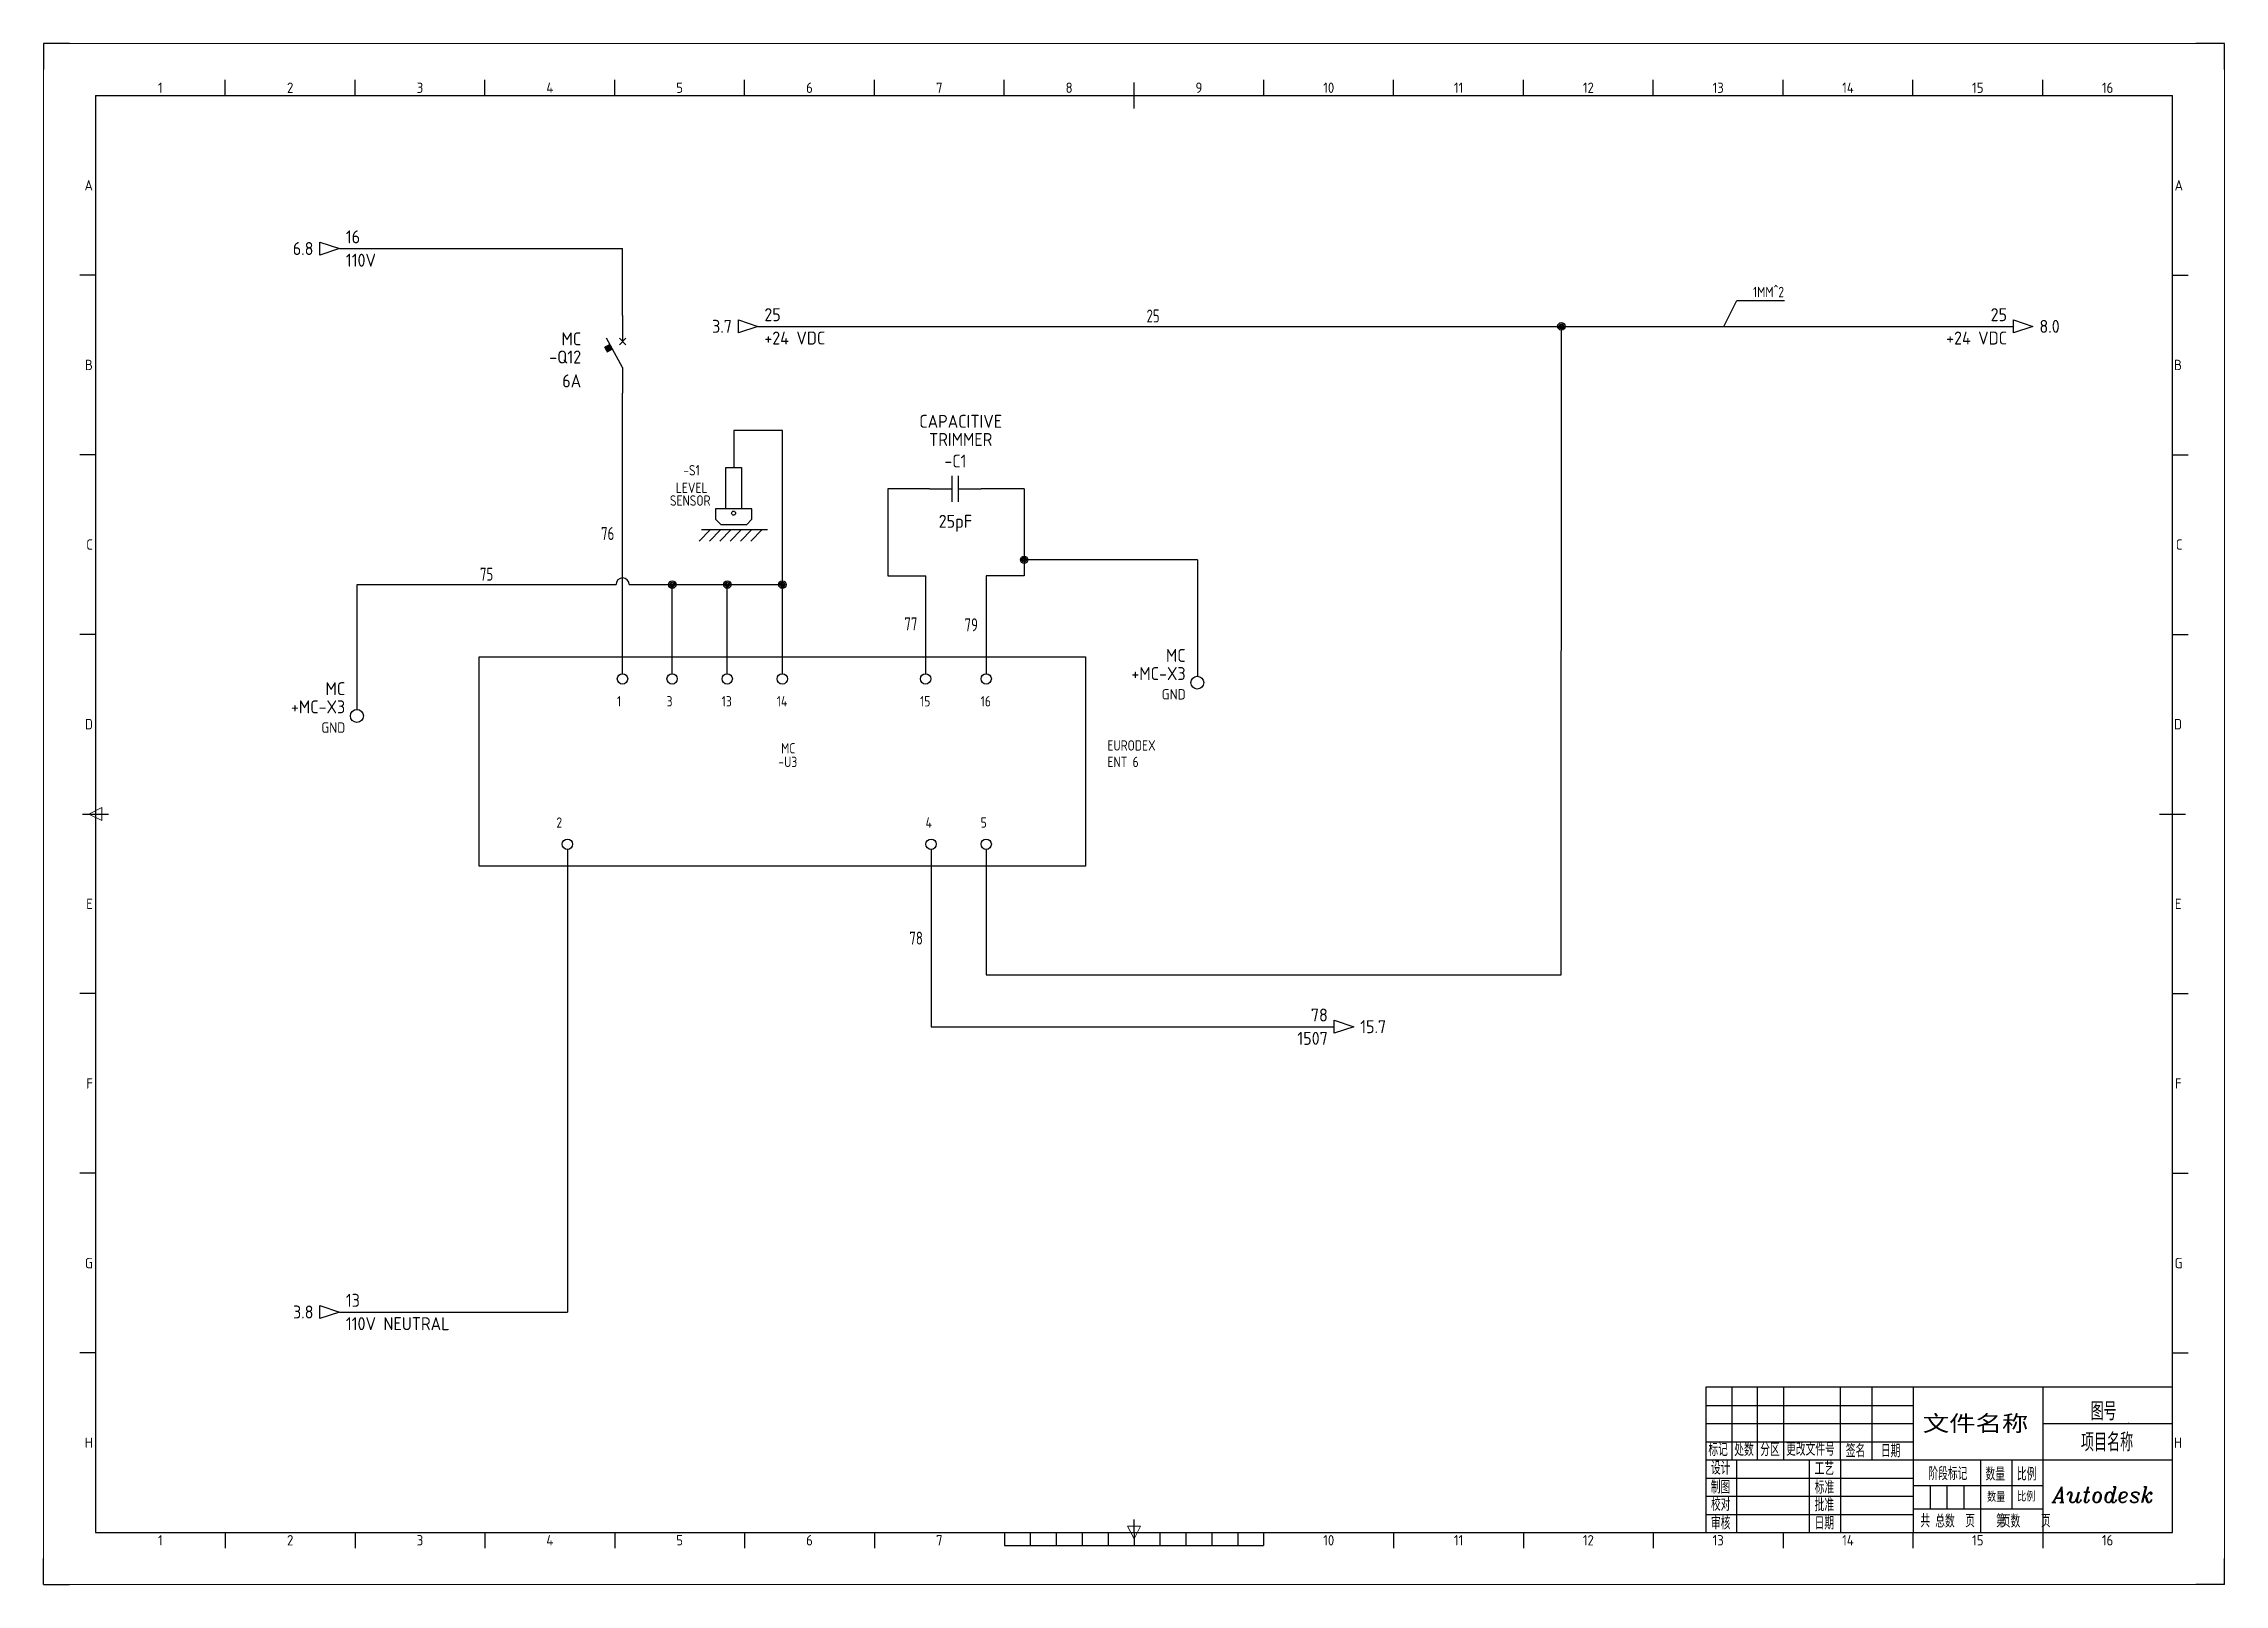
# Model space of a CAD drawing. Header units: millimetres. Extents: x 0 to 841, y 0 to 594.
import ezdxf
from ezdxf.enums import TextEntityAlignment as Align

# ---------------------------------------------------------------- set-up
doc = ezdxf.new("R2010")
doc.units = ezdxf.units.MM
doc.header["$LTSCALE"] = 12
for name, color, linetype in [('AE_BOR', 1, 'Continuous'), ('BLU_1.0mm^2', 5, 'Continuous'), ('DESC', 150, 'Continuous'), ('GRN_2.5mm^2', 3, 'Continuous'), ('LOC', 8, 'Continuous'), ('MISC', 7, 'Continuous'), ('RED_1.0mm^2', 1, 'Continuous'), ('RED_2.5mm^2', 1, 'Continuous'), ('SYMS', 7, 'Continuous'), ('TAGS', 150, 'Continuous'), ('TERMS', 123, 'Continuous'), ('WIRENO', 72, 'Continuous'), ('WIREREF', 52, 'Continuous'), ('WIREREF_DEST', 52, 'Continuous'), ('XREF', 7, 'Continuous'), ('图框_外框线', 7, 'Continuous'), ('图框_标题栏属性', 1, 'Continuous'), ('图框_标题栏文字', 6, 'Continuous')]:
    doc.layers.add(name, color=color, linetype=linetype)
doc.styles.get("Standard").update_dxf_attribs({"font": 'txt.shx', "bigfont": 'gbcbig.shx'})
doc.styles.add('WD', font='romans.shx', dxfattribs={"bigfont": 'gbcbig.shx'})
doc.styles.add('WD_IEC', font='isocp2.shx', dxfattribs={"width": 0.9, "height": 4, "bigfont": 'gbcbig.shx'})
doc.styles.add('工程字', font='gbenor.shx', dxfattribs={"bigfont": 'gbcbig.shx'})
doc.dimstyles.get("Standard").update_dxf_attribs({"dimtxt": 0.18, "dimasz": 0.18, "dimexe": 0.18, "dimexo": 0.0625, "dimgap": 0.09, "dimtad": 0, "dimtih": 1, "dimtoh": 1, "dimzin": 0, "dimdsep": 46, "dimtxsty": 'WD_IEC', "dimcen": 0.09, "dimadec": 0, "dimazin": 0, "dimtfac": 1, "dimtofl": 0, "dimtmove": 2, "dimatfit": 3, "dimfxl": 1, "dimtolj": 1, "dimtzin": 0, "dimarcsym": 0})

# ---------------------------------------------------------------- blocks, each defined once
blk = doc.blocks.new('gb_a1')
for p, q in [((20, 574), (20, 20)), ((20, 574), (821, 574)), ((821, 20), (821, 574)), ((20, 20), (821, 20))]:
    blk.add_line(p, q)
at = {"layer": 'AE_BOR', "lineweight": 30}
for p, q in [((10, 594), (0, 594)), ((0, 594), (0, 584)), ((841, 594), (830, 594)), ((841, 584), (841, 594)), ((0, 0), (0, 10)), ((841, 0), (841, 10)), ((0, 0), (10, 0)), ((841, 0), (830, 0))]:
    blk.add_line(p, q, dxfattribs=at)
at = {"layer": 'AE_BOR', "color": 1, "lineweight": 15}
for p, q in [((0, 594), (841, 594)), ((0, 0), (0, 594)), ((841, 594), (841, 0)), ((17.5, 297), (22.5, 299.5)), ((22.5, 294.5), (17.5, 297)), ((22.5, 299.5), (22.5, 294.5)), ((420.5, 17.5), (418, 22.5)), ((418, 22.5), (423, 22.5)), ((423, 22.5), (420.5, 17.5)), ((841, 0), (0, 0))]:
    blk.add_line(p, q, dxfattribs=at)
at = {"layer": 'AE_BOR'}
for p, q in [((70.0625, 574), (70.0625, 580)), ((120.125, 574), (120.125, 580)), ((170.1875, 574), (170.1875, 580)), ((220.25, 574), (220.25, 580)), ((270.3125, 574), (270.3125, 580)), ((320.375, 574), (320.375, 580)), ((370.4375, 574), (370.4375, 580)), ((470.5625, 574), (470.5625, 580)), ((520.625, 574), (520.625, 580)), ((570.6875, 574), (570.6875, 580)), ((620.75, 574), (620.75, 580)), ((670.8125, 574), (670.8125, 580)), ((720.875, 574), (720.875, 580)), ((770.9375, 574), (770.9375, 580)), ((20, 504.75), (14, 504.75)), ((821, 504.75), (827, 504.75)), ((20, 435.5), (14, 435.5)), ((821, 435.5), (827, 435.5)), ((20, 366.25), (14, 366.25)), ((821, 366.25), (827, 366.25)), ((20, 227.75), (14, 227.75)), ((821, 227.75), (827, 227.75)), ((20, 158.5), (14, 158.5)), ((821, 158.5), (827, 158.5)), ((20, 89.25), (14, 89.25)), ((821, 89.25), (827, 89.25)), ((70.0625, 20), (70.0625, 14)), ((120.125, 20), (120.125, 14)), ((170.1875, 20), (170.1875, 14)), ((220.25, 20), (220.25, 14)), ((270.3125, 20), (270.3125, 14)), ((320.375, 20), (320.375, 14)), ((520.625, 20), (520.625, 14)), ((570.6875, 20), (570.6875, 14)), ((620.75, 20), (620.75, 14)), ((670.8125, 20), (670.8125, 14)), ((720.875, 20), (720.875, 14)), ((770.9375, 20), (770.9375, 14))]:
    blk.add_line(p, q, dxfattribs=at)
at = {"layer": 'AE_BOR', "color": 2, "lineweight": 30}
for p, q in [((420.5, 574), (420.5, 579)), ((420.5, 569), (420.5, 574)), ((15, 297), (25, 297)), ((816, 297), (826, 297)), ((370.5, 20), (370.5, 15)), ((380.5, 20), (380.5, 15)), ((390.5, 20), (390.5, 15)), ((400.5, 20), (400.5, 15)), ((410.5, 20), (410.5, 15)), ((420.5, 20), (420.5, 25)), ((420.5, 20), (420.5, 15)), ((430.5, 20), (430.5, 15)), ((440.5, 20), (440.5, 15)), ((450.5, 20), (450.5, 15)), ((460.5, 20), (460.5, 15)), ((470.5, 20), (470.5, 15)), ((370.5, 15), (470.5, 15))]:
    blk.add_line(p, q, dxfattribs=at)
at = {"layer": 'AE_BOR', "style": 'WD_IEC'}
for s, p in [('1', (45.03125, 575)), ('2', (95.09375, 575)), ('3', (145.15625, 575)), ('4', (195.21875, 575)), ('5', (245.28125, 575)), ('6', (295.34375, 575)), ('7', (345.40625, 575)), ('8', (395.46875, 575)), ('9', (445.53125, 575)), ('10', (495.59375, 575)), ('11', (545.65625, 575)), ('12', (595.71875, 575)), ('13', (645.78125, 575)), ('14', (695.84375, 575)), ('15', (745.90625, 575)), ('16', (795.96875, 575)), ('1', (45.03125, 15)), ('2', (95.09375, 15)), ('3', (145.15625, 15)), ('4', (195.21875, 15)), ('5', (245.28125, 15)), ('6', (295.34375, 15)), ('7', (345.40625, 15)), ('10', (495.59375, 15)), ('11', (545.65625, 15)), ('12', (595.71875, 15)), ('13', (645.78125, 15)), ('14', (695.84375, 15)), ('15', (745.90625, 15)), ('16', (795.96875, 15))]:
    blk.add_text(s, height=4, dxfattribs=at).set_placement(p, align=Align.CENTER)
for s, p in [('A', (19, 539.375)), ('A', (825.04762, 539.375)), ('B', (19, 470.125)), ('B', (824.66667, 470.125)), ('C', (19, 400.875)), ('C', (824.85714, 400.875)), ('D', (19, 331.625)), ('D', (824.66667, 331.625)), ('E', (19, 262.375)), ('E', (824.47619, 262.375)), ('F', (19, 193.125)), ('F', (824.47619, 193.125)), ('G', (19, 123.875)), ('G', (824.85714, 123.875)), ('H', (19, 54.625)), ('H', (824.66667, 54.625))]:
    blk.add_text(s, height=4, dxfattribs=at).set_placement(p, align=Align.MIDDLE_RIGHT)
blk = doc.blocks.new('HDV1_09')
for centre in [(55.25, 72.25), (74.38, 72.25), (95.62, 72.25), (116.88, 72.25), (172.12, 72.25), (195.5, 72.25), (34, 8.5), (174.25, 8.5), (195.5, 8.5)]:
    blk.add_circle(centre, 2)
at = {"layer": 'SYMS'}
for p, q in [((0, 80.75), (233.75, 80.75)), ((0, 0), (0, 80.75)), ((233.75, 80.75), (233.75, 0)), ((233.75, 0), (0, 0))]:
    blk.add_line(p, q, dxfattribs=at)
at = {"style": 'WD_IEC', "flags": 1}
for tag, p, height in [('X2TERM01', (55.25, 74.25), 0.256), ('X2TERM02', (74.38, 74.25), 0.256), ('X2TERM03', (95.62, 74.25), 0.256), ('X2TERM05', (116.88, 74.25), 0.256), ('X2TERM06', (172.12, 74.25), 0.256), ('X2TERM07', (195.5, 74.25), 0.256), ('X1TERM07', (197.5, 72.25), 0.256), ('ASSYCODE', (101.08, 44.67), 0.02), ('MFG', (101.08, 44.67), 0.02), ('CAT', (101.08, 44.67), 0.02), ('FAMILY', (101.08, 44.67), 0.02), ('X8TERM11', (34, 6.5), 0.256), ('X8TERM17', (174.25, 6.5), 0.256), ('X8TERM18', (195.5, 6.5), 0.256)]:
    blk.add_attdef(tag, p, '', height=height, dxfattribs=at)
at = {"style": 'WD_IEC'}
for tag, p in [('TERM01', (53.12, 61.62)), ('TERM02', (72.25, 61.62)), ('TERM03', (93.5, 61.62)), ('TERM05', (114.75, 61.62)), ('TERM06', (170, 61.62)), ('TERM07', (193.38, 61.62)), ('DESC1', (242.25, 44.62)), ('DESC2', (242.25, 38.25)), ('INST', (242.25, 29.75)), ('LOC', (242.42, 24.17)), ('TERM11', (29.75, 14.88)), ('TERM17', (172.12, 14.88)), ('TERM18', (193.38, 14.88))]:
    blk.add_attdef(tag, p, '', height=4, dxfattribs=at)
blk.add_attdef('TAG1', text='', height=4, dxfattribs=at).set_placement((119, 38.25), align=Align.CENTER)
blk = doc.blocks.new('VCB1')
for p, q in [((0, 7.5), (0, 2.5)), ((0, -2.5), (-3.12, 3.12)), ((0.62, 1.88), (-0.62, 3.12)), ((-0.62, 1.88), (0.62, 3.12)), ((0, -2.5), (0, -7.5))]:
    blk.add_line(p, q)
blk.add_solid([(-2.52, 2.03), (-3.61, 1.43), (-1.91, 0.94), (-3.01, 0.33)])
at = {"style": 'WD_IEC'}
for tag, p in [('INST', (-8, 5.25)), ('LOC', (-8, 1.75)), ('TAG1', (-8, -1.75)), ('RATING1', (-8, -6.35)), ('DESC1', (-8, -14.35)), ('DESC2', (-8, -17.85)), ('DESC3', (-8, -21.35))]:
    blk.add_attdef(tag, text='', height=2.5, dxfattribs=at).set_placement(p, align=Align.RIGHT)
blk.add_attdef('TERM01', text='', height=2, rotation=90, dxfattribs=at).set_placement((-1, 7.5), align=Align.RIGHT)
at = {"style": 'WD_IEC', "flags": 1}
for tag, p, height in [('X2TERM01', (0, 7.5), 0.32), ('MFG', (2.75, 6.5), 1.5), ('CAT', (2.75, 4), 1.5), ('X4LINK', (-2, 0), 0.32), ('X1LINK', (-0.5, 0), 0.32), ('X8TERM02', (0, -7.5), 0.32), ('ASSYCODE', (1, -9), 1), ('FAMILY', (1, -10.5), 1), ('CATDESC', (1, -12), 1), ('CONTACT', (1, -13.5), 1)]:
    blk.add_attdef(tag, p, '', height=height, dxfattribs=at)
at = {"style": 'WD_IEC'}
blk.add_attdef('TERM02', (-1, -7.5), '', height=2, rotation=90, dxfattribs=at)
at = {"lineweight": 15, "style": 'WD_IEC'}
blk.add_attdef('XREF', text='', height=2.5, dxfattribs=at).set_placement((-8, -10.35), align=Align.RIGHT)
blk = doc.blocks.new('HA1S1')
blk.add_lwpolyline([(0, 1.25), (3.75, 0), (0, -1.25)], close=True)
at = {"style": 'WD_IEC'}
for tag, height, flags, p in [('WIRENO', 2.5, 8, (-1.25, 1)), ('SIGCODE', 1, 1, (5, 1.8))]:
    blk.add_attdef(tag, text='', height=height, dxfattribs=dict(at, flags=flags)).set_placement(p, align=Align.RIGHT)
at = {"style": 'WD_IEC', "flags": 1}
blk.add_attdef('X4TERM01', (0, 0), '', height=0.32, dxfattribs=at)
at = {"style": 'WD_IEC'}
blk.add_attdef('XREF', text='', height=2.5, dxfattribs=at).set_placement((5, 0), align=Align.MIDDLE_LEFT)
blk.add_attdef('DESC1', text='', height=2.5, dxfattribs=at).set_placement((-1.25, -1), align=Align.TOP_RIGHT)
blk = doc.blocks.new('HCA1')
for p, q in [((-5, 0), (-0.62, 0)), ((-0.62, -2.5), (-0.62, 2.5)), ((0.62, -2.5), (0.62, 2.5)), ((0.62, 0), (5, 0))]:
    blk.add_line(p, q)
at = {"style": 'WD_IEC'}
for tag, p in [('INST', (0, 11.12)), ('LOC', (0, 7.62)), ('TAG1', (0, 4.12)), ('DESC2', (0, -14.5)), ('DESC1', (0, -11)), ('DESC3', (0, -18))]:
    blk.add_attdef(tag, text='', height=2.5, dxfattribs=at).set_placement(p, align=Align.CENTER)
for tag, p, height, flags in [('MFG', (7.42, 12.12), 1.5, 9), ('CAT', (7.42, 9.62), 1.5, 9), ('X4TERM01', (-5, 0), 0.32, 1), ('TERM01', (-5, 1), 2, 8), ('X1TERM02', (5, 0), 0.32, 1), ('ASSYCODE', (9.75, -2.75), 1, 1), ('FAMILY', (9.75, -4.25), 1, 1), ('CATDESC', (9.75, -5.75), 1, 1)]:
    blk.add_attdef(tag, p, '', height=height, dxfattribs=dict(at, flags=flags))
at = {"style": 'WD_IEC', "flags": 8}
blk.add_attdef('TERM02', text='', height=2, dxfattribs=at).set_placement((5, 1), align=Align.RIGHT)
at = {"lineweight": 15, "style": 'WD_IEC'}
blk.add_attdef('RATING1', text='', height=2.5, dxfattribs=at).set_placement((0, -7.5), align=Align.CENTER)
blk = doc.blocks.new('HA1D3')
blk.add_lwpolyline([(0, 0), (-3.75, -1.25), (-3.75, 1.25)], close=True)
at = {"style": 'WD_IEC'}
blk.add_attdef('XREF', text='', height=2.5, dxfattribs=at).set_placement((-5, 0), align=Align.MIDDLE_RIGHT)
at = {"style": 'WD_IEC', "flags": 1}
blk.add_attdef('SIGCODE', text='', height=1, dxfattribs=at).set_placement((-2.5, 1.8), align=Align.RIGHT)
at = {"style": 'WD_IEC'}
for tag, p, height, flags in [('X1TERM01', (0, 0), 0.32, 1), ('WIRENO', (1.25, 1), 2.5, 8)]:
    blk.add_attdef(tag, p, '', height=height, dxfattribs=dict(at, flags=flags))
blk.add_attdef('DESC1', text='', height=2.5, dxfattribs=at).set_placement((1.25, -1), align=Align.TOP_LEFT)
blk = doc.blocks.new('WD_WNH')
at = {"linetype": 'Continuous', "style": 'WD_IEC', "width": 0.8}
blk.add_attdef('WIRENO', text='', height=2.5, dxfattribs=at).set_placement((0, 0.75), align=Align.CENTER)
at = {"style": 'WD_IEC', "flags": 1}
for tag, p in [('W08USER', (0, 0.375)), ('W04USER', (0, 0.875)), ('W05USER', (0, 0.75)), ('W09USER', (0, 0.25)), ('W03USER', (0, 1)), ('W06USER', (0, 0.625)), ('W07USER', (0, 0.5)), ('W02USER', (0, 1.125)), ('W01USER', (0, 1.25)), ('W10USER', (0, 0.125))]:
    blk.add_attdef(tag, text='', height=0.08, dxfattribs=at).set_placement(p, align=Align.CENTER)
blk = doc.blocks.new('WD_WNV')
at = {"linetype": 'Continuous', "style": 'WD_IEC', "width": 0.8}
blk.add_attdef('WIRENO', text='', height=2.5, dxfattribs=at).set_placement((-1.6, 0), align=Align.MIDDLE_RIGHT)
at = {"style": 'WD_IEC', "flags": 1}
for tag, p in [('W08USER', (-1, 0.375)), ('W04USER', (-1, 0.875)), ('W05USER', (-1, 0.75)), ('W09USER', (-1, 0.25)), ('W03USER', (-1, 1)), ('W06USER', (-1, 0.625)), ('W07USER', (-1, 0.5)), ('W02USER', (-1, 1.125)), ('W01USER', (-1, 1.25)), ('W10USER', (-1, 0.125))]:
    blk.add_attdef(tag, text='', height=0.08, dxfattribs=at).set_placement(p, align=Align.CENTER)
blk = doc.blocks.new('HDV1_07BQ1')
at = {"layer": 'SYMS'}
for p, q in [((-1.5, -8), (-1.5, 0)), ((-1.5, 0), (1.5, 0)), ((1.5, 0), (1.5, -8)), ((3.5, -8), (-3.5, -8)), ((-3.5, -8), (-3.5, -10)), ((3.5, -10), (3.5, -8)), ((-6.69, -14.19), (-4.5, -12)), ((-6.21, -12), (6.53, -12)), ((-4.69, -14.19), (-2.5, -12)), ((-3.5, -10), (-2.5, -11)), ((-2.69, -14.19), (-0.5, -12)), ((-2.5, -11), (2.5, -11)), ((-0.69, -14.19), (1.5, -12)), ((1.31, -14.19), (3.5, -12)), ((2.5, -11), (3.5, -10)), ((3.31, -14.19), (5.5, -12))]:
    blk.add_line(p, q, dxfattribs=at)
blk.add_circle((-0.04, -8.82), 0.387, dxfattribs=at)
at = {"style": 'WD_IEC', "flags": 1}
for tag in ['FAMILY', 'CAT', 'ASSYCODE', 'MFG']:
    blk.add_attdef(tag, (0, 0), '', height=0.01, dxfattribs=at)
at = {"style": 'WD_IEC', "width": 0.9, "flags": 1}
blk.add_attdef('X2TERM01', (0, 0), '', height=0.32, dxfattribs=at)
at = {"style": 'WD_IEC', "width": 0.9}
for tag, p in [('TAG1', (14.67, -4.92)), ('DESC1', (16.17, -8.28)), ('DESC3', (16.75, -13.25)), ('DESC2', (16.75, -10.75))]:
    blk.add_attdef(tag, text='', height=2, dxfattribs=at).set_placement(p, align=Align.RIGHT)
blk = doc.blocks.new('CorpLogoBlock')
at = {"insert": (-46.09, 17.54), "char_height": 6, "width": 37.2055, "attachment_point": 1, "style": '工程字'}
blk.add_mtext('{\\Fitalic|c0;Autodesk}', dxfattribs=at)
blk = doc.blocks.new('GB_TitleBlock')
at = {"lineweight": -3}
for p, q in [((-50, 42), (0, 42)), ((-50, 28), (0, 28))]:
    blk.add_line(p, q, dxfattribs=at)
blk.add_point((-16.99, 42), dxfattribs=at)
at = {"layer": '图框_外框线'}
for p, q in [((-170, 56), (-170, 28)), ((-160, 28), (-160, 56)), ((-150, 56), (-150, 28)), ((-128, 28), (-128, 56)), ((-116, 56), (-116, 28)), ((-100, 56), (-100, 0)), ((-50, 56), (-50, 0)), ((-180, 49), (-100, 49)), ((-180, 42), (-100, 42)), ((-180, 35), (-100, 35)), ((-180, 28), (-50, 28)), ((-168, 0), (-168, 28)), ((-140, 0), (-140, 28)), ((-128, 28), (-128, 0)), ((-74, 28), (-74, 0)), ((-62, 28), (-62, 9)), ((-180, 21), (-100, 21)), ((-50, 18), (-100, 18)), ((-93.5, 18), (-93.5, 9)), ((-87, 18), (-87, 9)), ((-80.5, 18), (-80.5, 9)), ((-180, 14), (-100, 14)), ((-50, 9), (-100, 9)), ((-180, 7), (-100, 7))]:
    blk.add_line(p, q, dxfattribs=at)
blk.add_lwpolyline([(0, 56), (-180, 56), (-180, 0), (0, 0), (0, 56)], dxfattribs=at)
at = {"style": 'WD', "flags": 1}
blk.add_attdef('WD_TB', (-168.38, 50.46), '', height=2, dxfattribs=at)
at = {"layer": '图框_标题栏属性', "style": '工程字'}
for tag, p in [('REV3', (-179.58, 50.91)), ('REV2', (-179.43, 43.49)), ('REV1', (-179.43, 36.77))]:
    blk.add_attdef(tag, p, '', height=3, dxfattribs=at)
for tag, height, width, p, p2 in [('REV3DET', 3, 13.288798, (-148.76, 50.77), (-130.49, 50.77)), ('BY3', 3, 6.930672, (-126.95, 50.77), (-117.42, 50.77)), ('RD3', 3, 9.096075, (-114.66, 50.77), (-102.16, 50.77)), ('REV2DET', 3, 1.39216, (-148.76, 43.77), (-130.49, 43.77)), ('BY2', 3, 6.930672, (-126.95, 43.77), (-117.42, 43.77)), ('RD2', 3, 9.096075, (-114.66, 43.77), (-102.16, 43.77)), ('文件名称', 7, 2.04191, (-96.3, 38.33), (-55.63, 38.33)), ('REV1DET', 3, 13.288798, (-148.76, 36.77), (-130.49, 36.77)), ('BY1', 3, 6.930672, (-126.95, 36.77), (-117.42, 36.77)), ('RD1', 3, 9.096075, (-114.66, 36.77), (-102.16, 36.77))]:
    blk.add_attdef(tag, text='', height=height, dxfattribs=dict(at, width=width)).set_placement(p, p2, align=Align.FIT)
for tag, p in [('图号', (-26.57, 46.93)), ('项目名称', (-25.25, 35.16))]:
    blk.add_attdef(tag, text='', height=7, dxfattribs=at).set_placement(p, align=Align.MIDDLE)
at = {"layer": '图框_标题栏属性', "lineweight": -3}
for tag, p in [('设计', (-163.59, 22.3)), ('工艺', (-123.59, 22.3)), ('制图', (-163.59, 15.3)), ('标准', (-123.59, 15.3)), ('校对', (-163.59, 8.3)), ('批准', (-123.59, 8.3)), ('审核', (-163.59, 1.3)), ('日期', (-123.59, 1.3))]:
    blk.add_attdef(tag, p, '', height=5, dxfattribs=at)
at = {"layer": '图框_标题栏属性', "style": '工程字'}
for tag, height, p in [('数量', 3.5, (-68.02, 13.58)), ('比例', 3.5, (-56.4, 13.74)), ('总数', 5, (-87.74, 4.36)), ('页数', 5, (-62.45, 4.36))]:
    blk.add_attdef(tag, text='', height=height, dxfattribs=at).set_placement(p, align=Align.MIDDLE_CENTER)
at = {"layer": '图框_标题栏文字', "style": '工程字'}
for s, p in [('标记', (-179, 29.44)), ('处数', (-169, 29.44)), ('分区', (-159, 29.44)), ('更改文件号', (-149, 29.59)), ('签名', (-126, 29)), ('日期', (-112.47, 28.98)), ('设计', (-177.99, 22.35)), ('工艺', (-138.02, 22.15)), ('阶段标记', (-94.11, 20.2)), ('数量', (-72.11, 20)), ('比例', (-60, 20)), ('制图', (-178.04, 15.02)), ('标准', (-137.99, 14.92)), ('校对', (-177.99, 8.33)), ('批准', (-138.02, 8.15)), ('审核', (-177.99, 1.15)), ('日期', (-138.02, 1.15)), ('共     页   第     页', (-97.24, 2))]:
    blk.add_text(s, height=5, dxfattribs=at).set_placement(p)
blk = doc.blocks.new('wddot')
for radius in [0.72, 0.449, 0.223]:
    blk.add_circle((0, 0), radius)
blk = doc.blocks.new('VT0002')
blk.add_circle((0, 0), 1.25)
at = {"style": 'WD_IEC'}
for tag, p in [('INST', (-2.25, 7.5)), ('LOC', (-2.25, 4))]:
    blk.add_attdef(tag, text='', height=2.5, dxfattribs=at).set_placement(p, align=Align.RIGHT)
at = {"style": 'WD_IEC', "flags": 1}
for tag, p, height in [('ASSYCODE', (2.75, 10.75), 1), ('CATDESC', (2.75, 9.25), 1), ('MFG', (2.75, 7.25), 1.5), ('CAT', (2.75, 4.75), 1.5), ('X4TERM01', (-1.25, 0), 0.32), ('X4PIN01', (-1.25, 1), 0.4), ('X4TERMDESC01', (-1.25, 0.5), 0.4), ('X2TERM01', (0, 1.25), 0.32), ('X2PIN01', (0, 2.25), 0.4), ('X2TERMDESC01', (0, 1.75), 0.4), ('X8PIN01', (0, -0.25), 0.4), ('X1TERM01', (1.25, 0), 0.32), ('X1PIN01', (1.25, 1), 0.4), ('X1TERMDESC01', (1.25, 0.5), 0.4), ('X8TERM01', (0, -1.25), 0.32), ('X8TERMDESC01', (0, -0.75), 0.4), ('STRIPSEQ', (0, -3), 0.4), ('LINKTERM', (0, -2), 0.4)]:
    blk.add_attdef(tag, p, '', height=height, dxfattribs=at)
at = {"style": 'WD_IEC', "flags": 8}
for tag, height, p in [('TAGSTRIP', 2.5, (-2.25, 0.5)), ('TERM01', 2, (-2.25, -3.25))]:
    blk.add_attdef(tag, text='', height=height, dxfattribs=at).set_placement(p, align=Align.RIGHT)

msp = doc.modelspace()

# ---------------------------------------------------------------- linework, layer by layer
at = {"layer": 'BLU_1.0mm^2'}
for p, q in [((275.44, 485), (759.69, 485)), ((585.22, 235), (585.31, 485)), ((363.55, 283.33), (363.51, 235)), ((363.51, 235), (585.22, 235))]:
    msp.add_line(p, q, dxfattribs=at)
at = {"layer": 'GRN_2.5mm^2'}
for q in [(378.13, 395), (444.97, 350.14)]:
    msp.add_line((444.97, 395), q, dxfattribs=at)
at = {"layer": 'RED_1.0mm^2'}
for p, q in [((223.3, 351.08), (223.3, 459.18)), ((266.15, 444.83), (266.15, 430.62)), ((284.92, 444.83), (266.15, 444.83)), ((284.92, 351.08), (284.92, 444.83)), ((325.55, 422.33), (325.55, 388.78)), ((341.62, 422.33), (325.55, 422.33)), ((378.13, 422.33), (361.62, 422.33)), ((378.13, 422.33), (378.13, 388.78)), ((325.55, 388.78), (340.17, 388.78)), ((340.17, 351.08), (340.17, 388.78)), ((363.5, 388.78), (363.5, 351.08)), ((378.13, 388.78), (363.5, 388.78)), ((120.89, 385.45), (220.76, 385.45)), ((120.89, 337.31), (120.89, 385.45)), ((225.84, 385.45), (284.92, 385.45)), ((242.42, 351.08), (242.42, 385.45)), ((263.67, 351.08), (263.67, 385.45))]:
    msp.add_line(p, q, dxfattribs=at)
msp.add_arc((223.3, 385.45), 2.54, 0, 180, dxfattribs=at)
at = {"layer": 'RED_2.5mm^2'}
for p, q in [((114.06, 515), (223.3, 515)), ((223.3, 489.18), (223.3, 515)), ((202, 283.33), (202, 105)), ((342.3, 283.33), (342.29, 215)), ((342.29, 215), (497.74, 215)), ((114.07, 105), (202, 105))]:
    msp.add_line(p, q, dxfattribs=at)

# ---------------------------------------------------------------- block references
for name, p in [('gb_a1', (0, 0)), ('CorpLogoBlock', (821, 20))]:
    msp.add_blockref(name, p)
ref = msp.add_blockref('GB_TitleBlock', (821, 20))
ref.add_attrib('页数', '页数', dxfattribs={"layer": '图框_标题栏属性', "height": 5, "style": '工程字'}).set_placement((758.55, 24.36), align=Align.MIDDLE_CENTER)
ref.add_attrib('总数', '总数', dxfattribs={"layer": '图框_标题栏属性', "height": 5, "style": '工程字'}).set_placement((733.26, 24.36), align=Align.MIDDLE_CENTER)
ref.add_attrib('比例', '比例', dxfattribs={"layer": '图框_标题栏属性', "height": 3.5, "style": '工程字'}).set_placement((764.6, 33.74), align=Align.MIDDLE_CENTER)
ref.add_attrib('数量', '数量', dxfattribs={"layer": '图框_标题栏属性', "height": 3.5, "style": '工程字'}).set_placement((752.98, 33.58), align=Align.MIDDLE_CENTER)
ref.add_attrib('项目名称', '项目名称', dxfattribs={"layer": '图框_标题栏属性', "height": 7, "style": '工程字'}).set_placement((795.75, 55.16), align=Align.MIDDLE)
ref.add_attrib('图号', '图号', dxfattribs={"layer": '图框_标题栏属性', "height": 7, "style": '工程字'}).set_placement((794.43, 66.93), align=Align.MIDDLE)
ref.add_attrib('文件名称', '文件名称', dxfattribs={"layer": '图框_标题栏属性', "height": 7, "style": '工程字', "width": 2.04191}).set_placement((724.7, 58.33), (765.37, 58.33), align=Align.FIT)
at = {"layer": 'SYMS'}
ref = msp.add_blockref('HA1D3', (114.06, 515), dxfattribs=dict(at, xscale=2, yscale=2, zscale=2))
ref.add_attrib('WIRENO', '16', (116.56, 517), dxfattribs={"layer": 'WIREREF_DEST', "height": 5, "style": 'WD_IEC', "flags": 8})
ref.add_attrib('DESC1', '110V', dxfattribs={"layer": 'DESC', "height": 5, "style": 'WD_IEC'}).set_placement((116.56, 513), align=Align.TOP_LEFT)
ref.add_attrib('XREF', '6.8', dxfattribs={"layer": 'XREF', "height": 5, "style": 'WD_IEC'}).set_placement((104.06, 515), align=Align.MIDDLE_RIGHT)
ref = msp.add_blockref('VCB1', (223.3, 474.18), dxfattribs=dict(at, xscale=2, yscale=2, zscale=2))
ref.add_attrib('TAG1', '-Q12', dxfattribs={"layer": 'TAGS', "height": 5, "style": 'WD_IEC'}).set_placement((207.3, 470.68), align=Align.RIGHT)
ref.add_attrib('LOC', 'MC', dxfattribs={"layer": 'LOC', "height": 5, "style": 'WD_IEC'}).set_placement((207.3, 477.68), align=Align.RIGHT)
ref.add_attrib('RATING1', '6A', dxfattribs={"layer": 'MISC', "height": 5, "style": 'WD_IEC'}).set_placement((207.3, 461.48), align=Align.RIGHT)
ref = msp.add_blockref('HA1D3', (275.44, 485), dxfattribs=dict(at, xscale=2, yscale=2, zscale=2))
ref.add_attrib('WIRENO', '25', (277.94, 487), dxfattribs={"layer": 'WIREREF_DEST', "height": 5, "style": 'WD_IEC', "flags": 8})
ref.add_attrib('DESC1', '+24 VDC', dxfattribs={"layer": 'DESC', "height": 5, "style": 'WD_IEC'}).set_placement((277.94, 483), align=Align.TOP_LEFT)
ref.add_attrib('XREF', '3.7', dxfattribs={"layer": 'XREF', "height": 5, "style": 'WD_IEC'}).set_placement((265.44, 485), align=Align.MIDDLE_RIGHT)
ref = msp.add_blockref('HA1S1', (759.69, 485), dxfattribs=dict(at, xscale=2, yscale=2, zscale=2))
ref.add_attrib('WIRENO', '25', dxfattribs={"layer": 'WIREREF', "height": 5, "style": 'WD_IEC', "flags": 8}).set_placement((757.19, 487), align=Align.RIGHT)
ref.add_attrib('DESC1', '+24 VDC', dxfattribs={"layer": 'DESC', "height": 5, "style": 'WD_IEC'}).set_placement((757.19, 483), align=Align.TOP_RIGHT)
ref.add_attrib('XREF', '8.0', dxfattribs={"layer": 'XREF', "height": 5, "style": 'WD_IEC'}).set_placement((769.69, 485), align=Align.MIDDLE_LEFT)
at = {"layer": 'SYMS', "xscale": 2, "yscale": 2, "zscale": 2}
for p in [(585.31, 485), (378.13, 395), (242.42, 385.45), (263.67, 385.45), (284.92, 385.45)]:
    msp.add_blockref('wddot', p, dxfattribs=at)
at = {"layer": 'SYMS'}
ref = msp.add_blockref('HCA1', (351.62, 422.33), dxfattribs=dict(at, xscale=2, yscale=2, zscale=2))
ref.add_attrib('TAG1', '-C1', dxfattribs={"layer": 'TAGS', "height": 5, "style": 'WD_IEC'}).set_placement((351.62, 430.58), align=Align.CENTER)
ref.add_attrib('RATING1', '25pF', dxfattribs={"layer": 'MISC', "lineweight": 15, "height": 5, "style": 'WD_IEC'}).set_placement((351.62, 407.33), align=Align.CENTER)
ref.add_attrib('DESC1', 'CAPACITIVE', dxfattribs={"layer": 'DESC', "height": 5, "style": 'WD_IEC'}).set_placement((353.67, 445.89), align=Align.CENTER)
ref.add_attrib('DESC2', 'TRIMMER', dxfattribs={"layer": 'DESC', "height": 5, "style": 'WD_IEC'}).set_placement((353.67, 438.89), align=Align.CENTER)
ref = msp.add_blockref('HDV1_07BQ1', (266.15, 430.62), dxfattribs=dict(at, xscale=2, yscale=2, zscale=2))
ref.add_attrib('DESC1', 'LEVEL', dxfattribs={"layer": 'DESC', "height": 4, "style": 'WD_IEC', "width": 0.9}).set_placement((256.03, 420.78), align=Align.RIGHT)
ref.add_attrib('TAG1', '-S1', dxfattribs={"layer": 'TAGS', "height": 4, "style": 'WD_IEC', "width": 0.9}).set_placement((253.03, 427.52), align=Align.RIGHT)
ref.add_attrib('DESC2', 'SENSOR', dxfattribs={"layer": 'DESC', "height": 4, "style": 'WD_IEC', "width": 0.9}).set_placement((257.19, 415.85), align=Align.RIGHT)
ref = msp.add_blockref('HDV1_09', (168, 276.83), dxfattribs=at)
ref.add_attrib('TAG1', '-U3', dxfattribs={"layer": 'TAGS', "height": 4, "style": 'WD_IEC', "width": 0.9}).set_placement((287, 315.08), align=Align.CENTER)
ref.add_attrib('DESC2', 'ENT 6', (410.25, 315.08), dxfattribs={"layer": 'DESC', "height": 4, "style": 'WD_IEC', "width": 0.9})
ref.add_attrib('DESC1', 'EURODEX', (410.25, 321.45), dxfattribs={"layer": 'DESC', "height": 4, "style": 'WD_IEC', "width": 0.9})
ref.add_attrib('TERM01', '1', (221.12, 338.45), dxfattribs={"layer": 'TERMS', "height": 4, "style": 'WD_IEC', "width": 0.9})
ref.add_attrib('TERM02', '3', (240.25, 338.45), dxfattribs={"layer": 'TERMS', "height": 4, "style": 'WD_IEC', "width": 0.9})
ref.add_attrib('TERM03', '13', (261.5, 338.45), dxfattribs={"layer": 'TERMS', "height": 4, "style": 'WD_IEC', "width": 0.9})
ref.add_attrib('TERM05', '14', (282.75, 338.45), dxfattribs={"layer": 'TERMS', "height": 4, "style": 'WD_IEC', "width": 0.9})
ref.add_attrib('TERM06', '15', (338, 338.45), dxfattribs={"layer": 'TERMS', "height": 4, "style": 'WD_IEC', "width": 0.9})
ref.add_attrib('TERM07', '16', (361.37, 338.45), dxfattribs={"layer": 'TERMS', "height": 4, "style": 'WD_IEC', "width": 0.9})
ref.add_attrib('TERM11', '2', (197.75, 291.7), dxfattribs={"layer": 'TERMS', "height": 4, "style": 'WD_IEC', "width": 0.9})
ref.add_attrib('TERM17', '4', (340.12, 291.7), dxfattribs={"layer": 'TERMS', "height": 4, "style": 'WD_IEC', "width": 0.9})
ref.add_attrib('TERM18', '5', (361.37, 291.7), dxfattribs={"layer": 'TERMS', "height": 4, "style": 'WD_IEC', "width": 0.9})
ref.add_attrib('LOC', 'MC', (284.42, 320.33), dxfattribs={"layer": 'LOC', "height": 4, "style": 'WD_IEC', "width": 0.9})
ref = msp.add_blockref('VT0002', (444.92, 347.64), dxfattribs=dict(at, xscale=2, yscale=2, zscale=2))
ref.add_attrib('TAGSTRIP', '+MC-X3', dxfattribs={"layer": 'TAGS', "height": 5, "style": 'WD_IEC', "flags": 8}).set_placement((440.42, 348.64), align=Align.RIGHT)
ref.add_attrib('LOC', 'MC', dxfattribs={"layer": 'LOC', "height": 5, "style": 'WD_IEC'}).set_placement((440.42, 355.64), align=Align.RIGHT)
ref.add_attrib('TERM01', 'GND', dxfattribs={"layer": 'TERMS', "height": 4, "style": 'WD_IEC', "flags": 8}).set_placement((440.42, 341.14), align=Align.RIGHT)
ref = msp.add_blockref('VT0002', (120.81, 334.81), dxfattribs=dict(at, xscale=2, yscale=2, zscale=2))
ref.add_attrib('TAGSTRIP', '+MC-X3', dxfattribs={"layer": 'TAGS', "height": 5, "style": 'WD_IEC', "flags": 8}).set_placement((116.31, 335.81), align=Align.RIGHT)
ref.add_attrib('LOC', 'MC', dxfattribs={"layer": 'LOC', "height": 5, "style": 'WD_IEC'}).set_placement((116.31, 342.81), align=Align.RIGHT)
ref.add_attrib('TERM01', 'GND', dxfattribs={"layer": 'TERMS', "height": 4, "style": 'WD_IEC', "flags": 8}).set_placement((116.31, 328.31), align=Align.RIGHT)
ref = msp.add_blockref('HA1S1', (497.74, 215), dxfattribs=dict(at, xscale=2, yscale=2, zscale=2))
ref.add_attrib('WIRENO', '78', dxfattribs={"layer": 'WIREREF', "height": 5, "style": 'WD_IEC', "flags": 8}).set_placement((495.24, 217), align=Align.RIGHT)
ref.add_attrib('DESC1', '1507', dxfattribs={"layer": 'DESC', "height": 5, "style": 'WD_IEC'}).set_placement((495.24, 213), align=Align.TOP_RIGHT)
ref.add_attrib('XREF', '15.7', dxfattribs={"layer": 'XREF', "height": 5, "style": 'WD_IEC'}).set_placement((507.74, 215), align=Align.MIDDLE_LEFT)
ref = msp.add_blockref('HA1D3', (114.07, 105), dxfattribs=dict(at, xscale=2, yscale=2, zscale=2))
ref.add_attrib('WIRENO', '13', (116.57, 107), dxfattribs={"layer": 'WIREREF_DEST', "height": 5, "style": 'WD_IEC', "flags": 8})
ref.add_attrib('DESC1', '110V NEUTRAL', dxfattribs={"layer": 'DESC', "height": 5, "style": 'WD_IEC'}).set_placement((116.57, 103), align=Align.TOP_LEFT)
ref.add_attrib('XREF', '3.8', dxfattribs={"layer": 'XREF', "height": 5, "style": 'WD_IEC'}).set_placement((104.07, 105), align=Align.MIDDLE_RIGHT)
at = {"layer": 'WIRENO'}
ref = msp.add_blockref('WD_WNH', (427.87, 485), dxfattribs=dict(at, xscale=2, yscale=2, zscale=2))
ref.add_attrib('WIRENO', '25', dxfattribs={"linetype": 'Continuous', "height": 5, "style": 'WD_IEC', "width": 0.8}).set_placement((427.87, 486.5), align=Align.CENTER)
ref = msp.add_blockref('WD_WNV', (223.3, 405.13), dxfattribs=dict(at, xscale=2, yscale=2, zscale=2))
ref.add_attrib('WIRENO', '76', dxfattribs={"linetype": 'Continuous', "height": 5, "style": 'WD_IEC', "width": 0.8}).set_placement((220.1, 405.13), align=Align.MIDDLE_RIGHT)
ref = msp.add_blockref('WD_WNH', (170.82, 385.45), dxfattribs=dict(at, xscale=2, yscale=2, zscale=2))
ref.add_attrib('WIRENO', '75', dxfattribs={"linetype": 'Continuous', "height": 5, "style": 'WD_IEC', "width": 0.8}).set_placement((170.82, 386.95), align=Align.CENTER)
ref = msp.add_blockref('WD_WNV', (340.17, 370.3), dxfattribs=dict(at, xscale=2, yscale=2, zscale=2))
ref.add_attrib('WIRENO', '77', dxfattribs={"linetype": 'Continuous', "height": 5, "style": 'WD_IEC', "width": 0.8}).set_placement((336.97, 370.3), align=Align.MIDDLE_RIGHT)
ref = msp.add_blockref('WD_WNV', (363.5, 369.93), dxfattribs=dict(at, xscale=2, yscale=2, zscale=2))
ref.add_attrib('WIRENO', '79', dxfattribs={"linetype": 'Continuous', "height": 5, "style": 'WD_IEC', "width": 0.8}).set_placement((360.3, 369.93), align=Align.MIDDLE_RIGHT)
ref = msp.add_blockref('WD_WNV', (342.29, 249.16), dxfattribs=dict(at, xscale=2, yscale=2, zscale=2))
ref.add_attrib('WIRENO', '78', dxfattribs={"linetype": 'Continuous', "height": 5, "style": 'WD_IEC', "width": 0.8}).set_placement((339.09, 249.16), align=Align.MIDDLE_RIGHT)

# ---------------------------------------------------------------- texts
at = {"layer": 'MISC', "insert": (659.21, 496.25), "char_height": 4, "attachment_point": 7, "style": 'WD_IEC'}
msp.add_mtext('1MM^ 2', dxfattribs=at)

# ---------------------------------------------------------------- leaders
at = {"layer": 'SYMS', "annotation_type": 0, "has_hookline": 1, "hookline_direction": 0, "text_width": 12.1}
msp.add_leader([(647.96, 485), (652.96, 495), (657.96, 495)], dimstyle='Standard', override={"dimtxt": 4, "dimasz": 5, "dimexe": 2.5, "dimexo": 1, "dimgap": 1.25, "dimtad": 1, "dimtih": 0, "dimtoh": 0, "dimzin": 8, "dimtxsty": 'Standard', "dimcen": 5, "dimtfac": 0.7, "dimtix": 1, "dimtofl": 1, "dimtmove": 0, "dimldrblk": 'None', "dimtolj": 0}, dxfattribs=at)

doc.saveas('drawing.dxf')
